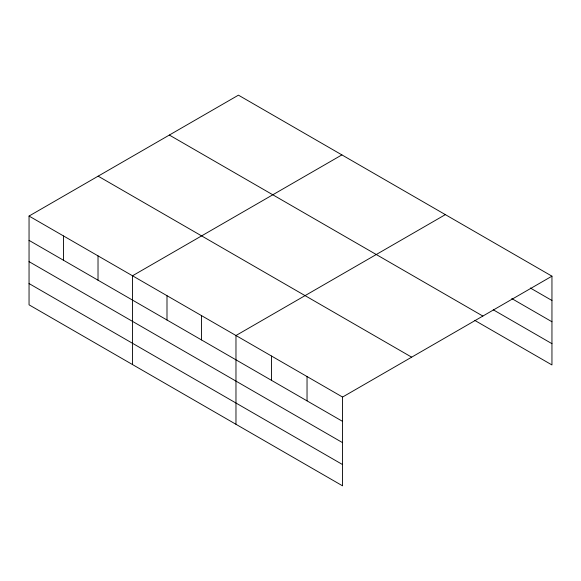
<?xml version="1.0" encoding="UTF-8"?>
<svg xmlns="http://www.w3.org/2000/svg" width="581" height="581" viewBox="0 0 581 581"><rect width="100%" height="100%" fill="white"/><g stroke="black" fill="none" stroke-linecap="round" stroke-linejoin="round"><path stroke-width="0.87" d="M29.05 216.052L342.565 397.055L342.565 485.839L29.05 304.829L29.05 216.052L238.435 95.161L551.95 276.171L551.95 364.948L474.706 320.356M341.897 154.895L132.512 275.779L132.512 364.563M445.358 214.629L235.973 335.513L235.973 424.297M342.565 397.055L551.95 276.171M530.322 288.002L551.95 300.486M511.781 298.569L551.95 321.758M493.247 309.782L551.95 343.676M169.34 135.053L482.855 316.064M98.145 176.159L411.66 357.162M29.05 240.367L342.565 421.378M29.05 261.639L342.565 442.649M29.05 283.557L342.565 464.568M307.037 376.546L307.037 400.861M271.501 356.03L271.501 380.344M201.484 315.606L201.484 339.921M166.994 295.693L166.994 320.015M98.022 255.872L98.022 280.187M63.54 235.959L63.54 260.281"/></g></svg>
